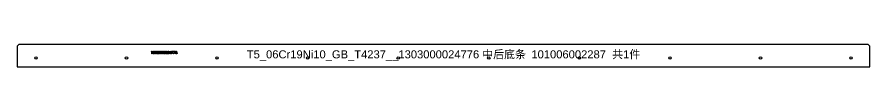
# Model space of a CAD drawing. Extents: x -16 to 22649, y -4599 to 814.
# Drawn here: x 12988 to 14118, y -751 to -720 of the extents above; entities that cross this region are included whole.
import ezdxf

# ---------------------------------------------------------------- set-up
doc = ezdxf.new("R2010")
doc.units = 0
doc.header["$MEASUREMENT"] = 0
doc.linetypes.add('CENTERX2', pattern=[20.32, 12.7, -2.54, 2.54, -2.54])
doc.layers.get('0').update_dxf_attribs({"linetype": 'CONTINUOUS'})
for name, color, linetype in [('1', 6, 'CENTERX2'), ('S1', 7, 'CONTINUOUS'), ('SLD-0', 7, 'CONTINUOUS')]:
    doc.layers.add(name, color=color, linetype=linetype)
doc.styles.get("Standard").update_dxf_attribs({"font": 'arial.ttf'})

# ---------------------------------------------------------------- blocks, each defined once
blk = doc.blocks.new('1303000024776_中后底条_1010060')
at = {"layer": '1', "color": 6, "linetype": 'CONTINUOUS', "flags": 128}
for points in [[(-386.8, 5.7), (-386.1, 5.7), (-386.1, 5.7), (-386.1, 2.2), (-386.1, 2.2), (-386.4, 2.2), (-386.4, 2.2), (-386.4, 5.3), (-386.4, 5.3), (-387, 5.3), (-387, 5.3), (-386.8, 5.7)], [(-384.4, 4.9), (-384.7, 4.9), (-384.7, 4.9), (-384.7, 5), (-384.6, 5.1), (-384.6, 5.2), (-384.5, 5.3), (-384.5, 5.3), (-384.4, 5.4), (-384.4, 5.5), (-384.3, 5.5), (-384.2, 5.6), (-384.2, 5.6), (-384.1, 5.7), (-384, 5.7), (-383.9, 5.7), (-383.8, 5.8), (-383.7, 5.8), (-383.6, 5.8), (-383.6, 5.8), (-383.5, 5.8), (-383.4, 5.7), (-383.3, 5.7), (-383.1, 5.6), (-383, 5.6), (-382.9, 5.5), (-382.8, 5.4), (-382.8, 5.3), (-382.7, 5.2), (-382.7, 5.1), (-382.6, 5), (-382.6, 4.9), (-382.6, 4.9), (-382.6, 4.7), (-382.7, 4.6), (-382.7, 4.5), (-382.7, 4.5), (-382.8, 4.4), (-382.9, 4.3), (-382.9, 4.2), (-383, 4.1), (-383, 4.1), (-382.9, 4.1), (-382.8, 4), (-382.7, 3.9), (-382.7, 3.8), (-382.7, 3.8), (-382.6, 3.8), (-382.6, 3.7), (-382.5, 3.6), (-382.5, 3.5), (-382.5, 3.5), (-382.5, 3.4), (-382.4, 3.3), (-382.4, 3.2), (-382.4, 3.2), (-382.5, 3.1), (-382.5, 2.9), (-382.5, 2.8), (-382.6, 2.7), (-382.7, 2.5), (-382.8, 2.4), (-382.9, 2.3), (-383, 2.2), (-383.2, 2.2), (-383.3, 2.1), (-383.5, 2.1), (-383.7, 2.1), (-383.7, 2.1), (-383.8, 2.1), (-383.9, 2.1), (-384, 2.1), (-384.1, 2.2), (-384.2, 2.2), (-384.3, 2.2), (-384.3, 2.3), (-384.4, 2.4), (-384.5, 2.4), (-384.6, 2.5), (-384.6, 2.6), (-384.7, 2.7), (-384.7, 2.8), (-384.8, 2.9), (-384.8, 3), (-384.8, 3.1), (-384.8, 3.1), (-384.5, 3.1), (-384.5, 3.1), (-384.5, 3), (-384.5, 3), (-384.4, 2.9), (-384.4, 2.8), (-384.4, 2.8), (-384.3, 2.7), (-384.3, 2.7), (-384.2, 2.6), (-384.2, 2.6), (-384.2, 2.6), (-384.1, 2.6), (-384, 2.5), (-384, 2.5), (-383.9, 2.5), (-383.8, 2.5), (-383.7, 2.5), (-383.7, 2.4), (-383.7, 2.4), (-383.6, 2.5), (-383.5, 2.5), (-383.4, 2.5), (-383.3, 2.5), (-383.2, 2.5), (-383.1, 2.6), (-383.1, 2.6), (-383, 2.7), (-382.9, 2.7), (-382.9, 2.8), (-382.9, 2.8), (-382.8, 2.9), (-382.8, 3), (-382.8, 3), (-382.8, 3.1), (-382.8, 3.2), (-382.8, 3.2), (-382.8, 3.3), (-382.8, 3.4), (-382.8, 3.5), (-382.9, 3.6), (-382.9, 3.6), (-383, 3.7), (-383.1, 3.8), (-383.2, 3.8), (-383.3, 3.8), (-383.3, 3.9), (-383.4, 3.9), (-383.5, 3.9), (-383.5, 3.9), (-383.6, 3.9), (-383.7, 3.9), (-383.8, 3.9), (-383.8, 3.9), (-383.8, 4.3), (-383.8, 4.3), (-383.7, 4.3), (-383.6, 4.3), (-383.5, 4.3), (-383.4, 4.4), (-383.3, 4.4), (-383.2, 4.5), (-383.1, 4.5), (-383, 4.6), (-383, 4.6), (-383, 4.7), (-382.9, 4.8), (-382.9, 4.9), (-382.9, 4.9), (-382.9, 4.9), (-383, 5), (-383, 5), (-383, 5.1), (-383, 5.1), (-383.1, 5.2), (-383.1, 5.2), (-383.1, 5.2), (-383.2, 5.3), (-383.2, 5.3), (-383.3, 5.3), (-383.4, 5.4), (-383.4, 5.4), (-383.5, 5.4), (-383.6, 5.4), (-383.6, 5.4), (-383.6, 5.4), (-383.8, 5.4), (-383.9, 5.4), (-384, 5.3), (-384.1, 5.3), (-384.1, 5.3), (-384.2, 5.2), (-384.2, 5.2), (-384.2, 5.1), (-384.3, 5.1), (-384.3, 5), (-384.3, 4.9), (-384.4, 4.9)], [(-382.1, 3.9), (-382.1, 4.1), (-382.1, 4.3), (-382.1, 4.4), (-382.1, 4.5), (-382.1, 4.7), (-382, 4.8), (-382, 4.9), (-382, 5), (-381.9, 5.1), (-381.9, 5.2), (-381.9, 5.3), (-381.8, 5.3), (-381.8, 5.4), (-381.7, 5.5), (-381.6, 5.5), (-381.6, 5.6), (-381.5, 5.6), (-381.4, 5.7), (-381.4, 5.7), (-381.3, 5.7), (-381.2, 5.7), (-381.1, 5.8), (-381, 5.8), (-381, 5.8), (-381, 5.8), (-380.9, 5.8), (-380.8, 5.8), (-380.7, 5.7), (-380.6, 5.7), (-380.6, 5.7), (-380.5, 5.7), (-380.4, 5.6), (-380.3, 5.6), (-380.3, 5.5), (-380.2, 5.5), (-380.2, 5.4), (-380.1, 5.3), (-380, 5.3), (-380, 5.2), (-380, 5.1), (-379.9, 5), (-379.9, 4.9), (-379.8, 4.8), (-379.8, 4.7), (-379.8, 4.5), (-379.8, 4.4), (-379.8, 4.2), (-379.8, 4.1), (-379.8, 3.9), (-379.8, 3.9), (-379.8, 3.8), (-379.8, 3.6), (-379.8, 3.5), (-379.8, 3.3), (-379.8, 3.2), (-379.8, 3.1), (-379.9, 3), (-379.9, 2.9), (-380, 2.8), (-380, 2.7), (-380, 2.6), (-380.1, 2.5), (-380.2, 2.5), (-380.2, 2.4), (-380.3, 2.3), (-380.3, 2.3), (-380.4, 2.2), (-380.5, 2.2), (-380.6, 2.2), (-380.6, 2.1), (-380.7, 2.1), (-380.8, 2.1), (-380.9, 2.1), (-381, 2.1), (-381, 2.1), (-381, 2.1), (-381.1, 2.1), (-381.2, 2.1), (-381.3, 2.1), (-381.4, 2.2), (-381.4, 2.2), (-381.5, 2.2), (-381.6, 2.3), (-381.6, 2.3), (-381.7, 2.4), (-381.7, 2.5), (-381.8, 2.5), (-381.9, 2.6), (-381.9, 2.7), (-381.9, 2.8), (-382, 2.9), (-382, 3), (-382, 3.1), (-382.1, 3.2), (-382.1, 3.3), (-382.1, 3.5), (-382.1, 3.6), (-382.1, 3.8), (-382.1, 3.9)], [(-381.8, 3.9), (-381.8, 3.8), (-381.8, 3.7), (-381.8, 3.5), (-381.8, 3.4), (-381.8, 3.3), (-381.8, 3.2), (-381.7, 3.1), (-381.7, 3.1), (-381.7, 3), (-381.7, 2.9), (-381.6, 2.9), (-381.6, 2.8), (-381.5, 2.7), (-381.5, 2.7), (-381.4, 2.6), (-381.4, 2.6), (-381.3, 2.5), (-381.2, 2.5), (-381.1, 2.5), (-381, 2.4), (-381, 2.4), (-380.8, 2.5), (-380.7, 2.5), (-380.6, 2.5), (-380.5, 2.6), (-380.5, 2.6), (-380.4, 2.7), (-380.4, 2.7), (-380.3, 2.8), (-380.3, 2.8), (-380.3, 2.9), (-380.2, 3), (-380.2, 3.1), (-380.2, 3.1), (-380.2, 3.1), (-380.1, 3.2), (-380.1, 3.3), (-380.1, 3.5), (-380.1, 3.6), (-380.1, 3.7), (-380.1, 3.8), (-380.1, 3.9), (-380.1, 3.9), (-380.1, 4.1), (-380.1, 4.2), (-380.1, 4.3), (-380.1, 4.4), (-380.1, 4.5), (-380.1, 4.6), (-380.2, 4.7), (-380.2, 4.8), (-380.2, 4.9), (-380.3, 4.9), (-380.3, 5), (-380.3, 5.1), (-380.4, 5.1), (-380.4, 5.2), (-380.5, 5.2), (-380.5, 5.3), (-380.6, 5.3), (-380.7, 5.4), (-380.8, 5.4), (-381, 5.4), (-381, 5.4), (-381.1, 5.4), (-381.2, 5.4), (-381.3, 5.3), (-381.4, 5.3), (-381.4, 5.2), (-381.5, 5.2), (-381.5, 5.1), (-381.6, 5.1), (-381.6, 5), (-381.7, 4.9), (-381.7, 4.9), (-381.7, 4.8), (-381.7, 4.7), (-381.8, 4.6), (-381.8, 4.5), (-381.8, 4.4), (-381.8, 4.3), (-381.8, 4.2), (-381.8, 4.1), (-381.8, 3.9)], [(-379, 4.9), (-379.3, 4.9), (-379.3, 4.9), (-379.3, 5), (-379.2, 5.1), (-379.2, 5.2), (-379.2, 5.3), (-379.1, 5.3), (-379.1, 5.4), (-379, 5.5), (-378.9, 5.5), (-378.9, 5.6), (-378.8, 5.6), (-378.7, 5.7), (-378.6, 5.7), (-378.5, 5.7), (-378.4, 5.8), (-378.4, 5.8), (-378.3, 5.8), (-378.3, 5.8), (-378.1, 5.8), (-378, 5.7), (-377.9, 5.7), (-377.7, 5.6), (-377.6, 5.6), (-377.5, 5.5), (-377.4, 5.4), (-377.4, 5.3), (-377.3, 5.2), (-377.3, 5.1), (-377.2, 5), (-377.2, 4.9), (-377.2, 4.9), (-377.2, 4.7), (-377.3, 4.6), (-377.3, 4.5), (-377.3, 4.5), (-377.4, 4.4), (-377.5, 4.3), (-377.6, 4.2), (-377.6, 4.1), (-377.6, 4.1), (-377.5, 4.1), (-377.4, 4), (-377.3, 3.9), (-377.3, 3.8), (-377.3, 3.8), (-377.2, 3.8), (-377.2, 3.7), (-377.1, 3.6), (-377.1, 3.5), (-377.1, 3.5), (-377.1, 3.4), (-377.1, 3.3), (-377.1, 3.2), (-377.1, 3.2), (-377.1, 3.1), (-377.1, 2.9), (-377.2, 2.8), (-377.2, 2.7), (-377.3, 2.5), (-377.4, 2.4), (-377.5, 2.3), (-377.7, 2.2), (-377.8, 2.2), (-377.9, 2.1), (-378.1, 2.1), (-378.3, 2.1), (-378.3, 2.1), (-378.4, 2.1), (-378.5, 2.1), (-378.6, 2.1), (-378.7, 2.2), (-378.8, 2.2), (-378.9, 2.2), (-379, 2.3), (-379, 2.4), (-379.1, 2.4), (-379.2, 2.5), (-379.2, 2.6), (-379.3, 2.7), (-379.3, 2.8), (-379.4, 2.9), (-379.4, 3), (-379.4, 3.1), (-379.4, 3.1), (-379.1, 3.1), (-379.1, 3.1), (-379.1, 3), (-379.1, 3), (-379, 2.9), (-379, 2.8), (-379, 2.8), (-378.9, 2.7), (-378.9, 2.7), (-378.9, 2.6), (-378.9, 2.6), (-378.8, 2.6), (-378.7, 2.6), (-378.7, 2.5), (-378.6, 2.5), (-378.5, 2.5), (-378.4, 2.5), (-378.4, 2.5), (-378.3, 2.4), (-378.3, 2.4), (-378.2, 2.5), (-378.1, 2.5), (-378, 2.5), (-377.9, 2.5), (-377.8, 2.5), (-377.8, 2.6), (-377.7, 2.6), (-377.6, 2.7), (-377.6, 2.7), (-377.5, 2.8), (-377.5, 2.8), (-377.4, 2.9), (-377.4, 3), (-377.4, 3), (-377.4, 3.1), (-377.4, 3.2), (-377.4, 3.2), (-377.4, 3.3), (-377.4, 3.4), (-377.4, 3.5), (-377.5, 3.6), (-377.6, 3.6), (-377.6, 3.7), (-377.7, 3.8), (-377.8, 3.8), (-377.9, 3.8), (-377.9, 3.9), (-378, 3.9), (-378.1, 3.9), (-378.2, 3.9), (-378.3, 3.9), (-378.3, 3.9), (-378.5, 3.9), (-378.5, 3.9), (-378.5, 4.3), (-378.5, 4.3), (-378.3, 4.3), (-378.2, 4.3), (-378.1, 4.3), (-378, 4.4), (-377.9, 4.4), (-377.8, 4.5), (-377.7, 4.5), (-377.7, 4.6), (-377.6, 4.6), (-377.6, 4.7), (-377.6, 4.8), (-377.6, 4.9), (-377.6, 4.9), (-377.6, 4.9), (-377.6, 5), (-377.6, 5), (-377.6, 5.1), (-377.6, 5.1), (-377.7, 5.2), (-377.7, 5.2), (-377.8, 5.2), (-377.8, 5.3), (-377.9, 5.3), (-377.9, 5.3), (-378, 5.4), (-378, 5.4), (-378.1, 5.4), (-378.2, 5.4), (-378.3, 5.4), (-378.3, 5.4), (-378.4, 5.4), (-378.5, 5.4), (-378.6, 5.3), (-378.7, 5.3), (-378.7, 5.3), (-378.8, 5.2), (-378.8, 5.2), (-378.9, 5.1), (-378.9, 5.1), (-378.9, 5), (-379, 4.9), (-379, 4.9)], [(-376.7, 3.9), (-376.7, 4.1), (-376.7, 4.3), (-376.7, 4.4), (-376.7, 4.5), (-376.7, 4.7), (-376.7, 4.8), (-376.6, 4.9), (-376.6, 5), (-376.6, 5.1), (-376.5, 5.2), (-376.5, 5.3), (-376.4, 5.3), (-376.4, 5.4), (-376.3, 5.5), (-376.2, 5.5), (-376.2, 5.6), (-376.1, 5.6), (-376, 5.7), (-376, 5.7), (-375.9, 5.7), (-375.8, 5.7), (-375.7, 5.8), (-375.7, 5.8), (-375.6, 5.8), (-375.6, 5.8), (-375.5, 5.8), (-375.4, 5.8), (-375.3, 5.7), (-375.3, 5.7), (-375.2, 5.7), (-375.1, 5.7), (-375, 5.6), (-375, 5.6), (-374.9, 5.5), (-374.8, 5.5), (-374.8, 5.4), (-374.7, 5.3), (-374.7, 5.3), (-374.6, 5.2), (-374.6, 5.1), (-374.5, 5), (-374.5, 4.9), (-374.5, 4.8), (-374.4, 4.7), (-374.4, 4.5), (-374.4, 4.4), (-374.4, 4.2), (-374.4, 4.1), (-374.4, 3.9), (-374.4, 3.9), (-374.4, 3.8), (-374.4, 3.6), (-374.4, 3.5), (-374.4, 3.3), (-374.4, 3.2), (-374.5, 3.1), (-374.5, 3), (-374.5, 2.9), (-374.6, 2.8), (-374.6, 2.7), (-374.7, 2.6), (-374.7, 2.5), (-374.8, 2.5), (-374.8, 2.4), (-374.9, 2.3), (-375, 2.3), (-375, 2.2), (-375.1, 2.2), (-375.2, 2.2), (-375.3, 2.1), (-375.3, 2.1), (-375.4, 2.1), (-375.5, 2.1), (-375.6, 2.1), (-375.6, 2.1), (-375.7, 2.1), (-375.7, 2.1), (-375.8, 2.1), (-375.9, 2.1), (-376, 2.2), (-376, 2.2), (-376.1, 2.2), (-376.2, 2.3), (-376.2, 2.3), (-376.3, 2.4), (-376.4, 2.5), (-376.4, 2.5), (-376.5, 2.6), (-376.5, 2.7), (-376.6, 2.8), (-376.6, 2.9), (-376.6, 3), (-376.7, 3.1), (-376.7, 3.2), (-376.7, 3.3), (-376.7, 3.5), (-376.7, 3.6), (-376.7, 3.8), (-376.7, 3.9)], [(-376.4, 3.9), (-376.4, 3.8), (-376.4, 3.7), (-376.4, 3.5), (-376.4, 3.4), (-376.4, 3.3), (-376.4, 3.2), (-376.4, 3.1), (-376.3, 3.1), (-376.3, 3), (-376.3, 2.9), (-376.2, 2.9), (-376.2, 2.8), (-376.2, 2.7), (-376.1, 2.7), (-376.1, 2.6), (-376, 2.6), (-375.9, 2.5), (-375.8, 2.5), (-375.7, 2.5), (-375.6, 2.4), (-375.6, 2.4), (-375.5, 2.5), (-375.3, 2.5), (-375.2, 2.5), (-375.1, 2.6), (-375.1, 2.6), (-375, 2.7), (-375, 2.7), (-374.9, 2.8), (-374.9, 2.8), (-374.9, 2.9), (-374.8, 3), (-374.8, 3.1), (-374.8, 3.1), (-374.8, 3.1), (-374.8, 3.2), (-374.7, 3.3), (-374.7, 3.5), (-374.7, 3.6), (-374.7, 3.7), (-374.7, 3.8), (-374.7, 3.9), (-374.7, 3.9), (-374.7, 4.1), (-374.7, 4.2), (-374.7, 4.3), (-374.7, 4.4), (-374.7, 4.5), (-374.7, 4.6), (-374.8, 4.7), (-374.8, 4.8), (-374.8, 4.9), (-374.9, 4.9), (-374.9, 5), (-374.9, 5.1), (-375, 5.1), (-375, 5.2), (-375.1, 5.2), (-375.1, 5.3), (-375.2, 5.3), (-375.3, 5.4), (-375.5, 5.4), (-375.6, 5.4), (-375.6, 5.4), (-375.7, 5.4), (-375.8, 5.4), (-375.9, 5.3), (-376, 5.3), (-376.1, 5.2), (-376.1, 5.2), (-376.2, 5.1), (-376.2, 5.1), (-376.2, 5), (-376.3, 4.9), (-376.3, 4.9), (-376.3, 4.8), (-376.4, 4.7), (-376.4, 4.6), (-376.4, 4.5), (-376.4, 4.4), (-376.4, 4.3), (-376.4, 4.2), (-376.4, 4.1), (-376.4, 3.9)], [(-374.1, 3.9), (-374.1, 4.1), (-374, 4.3), (-374, 4.4), (-374, 4.5), (-374, 4.7), (-374, 4.8), (-373.9, 4.9), (-373.9, 5), (-373.9, 5.1), (-373.8, 5.2), (-373.8, 5.3), (-373.7, 5.3), (-373.7, 5.4), (-373.6, 5.5), (-373.6, 5.5), (-373.5, 5.6), (-373.4, 5.6), (-373.3, 5.7), (-373.3, 5.7), (-373.2, 5.7), (-373.1, 5.7), (-373, 5.8), (-373, 5.8), (-372.9, 5.8), (-372.9, 5.8), (-372.8, 5.8), (-372.7, 5.8), (-372.6, 5.7), (-372.6, 5.7), (-372.5, 5.7), (-372.4, 5.7), (-372.3, 5.6), (-372.3, 5.6), (-372.2, 5.5), (-372.1, 5.5), (-372.1, 5.4), (-372, 5.3), (-372, 5.3), (-371.9, 5.2), (-371.9, 5.1), (-371.8, 5), (-371.8, 4.9), (-371.8, 4.8), (-371.7, 4.7), (-371.7, 4.5), (-371.7, 4.4), (-371.7, 4.2), (-371.7, 4.1), (-371.7, 3.9), (-371.7, 3.9), (-371.7, 3.8), (-371.7, 3.6), (-371.7, 3.5), (-371.7, 3.3), (-371.7, 3.2), (-371.8, 3.1), (-371.8, 3), (-371.8, 2.9), (-371.9, 2.8), (-371.9, 2.7), (-372, 2.6), (-372, 2.5), (-372.1, 2.5), (-372.1, 2.4), (-372.2, 2.3), (-372.3, 2.3), (-372.3, 2.2), (-372.4, 2.2), (-372.5, 2.2), (-372.6, 2.1), (-372.6, 2.1), (-372.7, 2.1), (-372.8, 2.1), (-372.9, 2.1), (-372.9, 2.1), (-373, 2.1), (-373, 2.1), (-373.1, 2.1), (-373.2, 2.1), (-373.3, 2.2), (-373.3, 2.2), (-373.4, 2.2), (-373.5, 2.3), (-373.6, 2.3), (-373.6, 2.4), (-373.7, 2.5), (-373.7, 2.5), (-373.8, 2.6), (-373.8, 2.7), (-373.9, 2.8), (-373.9, 2.9), (-373.9, 3), (-374, 3.1), (-374, 3.2), (-374, 3.3), (-374, 3.5), (-374, 3.6), (-374.1, 3.8), (-374.1, 3.9)], [(-373.7, 3.9), (-373.7, 3.8), (-373.7, 3.7), (-373.7, 3.5), (-373.7, 3.4), (-373.7, 3.3), (-373.7, 3.2), (-373.7, 3.1), (-373.6, 3.1), (-373.6, 3), (-373.6, 2.9), (-373.5, 2.9), (-373.5, 2.8), (-373.5, 2.7), (-373.4, 2.7), (-373.4, 2.6), (-373.3, 2.6), (-373.2, 2.5), (-373.1, 2.5), (-373, 2.5), (-372.9, 2.4), (-372.9, 2.4), (-372.8, 2.5), (-372.6, 2.5), (-372.5, 2.5), (-372.4, 2.6), (-372.4, 2.6), (-372.3, 2.7), (-372.3, 2.7), (-372.3, 2.8), (-372.2, 2.8), (-372.2, 2.9), (-372.2, 3), (-372.1, 3.1), (-372.1, 3.1), (-372.1, 3.1), (-372.1, 3.2), (-372, 3.3), (-372, 3.5), (-372, 3.6), (-372, 3.7), (-372, 3.8), (-372, 3.9), (-372, 3.9), (-372, 4.1), (-372, 4.2), (-372, 4.3), (-372, 4.4), (-372, 4.5), (-372.1, 4.6), (-372.1, 4.7), (-372.1, 4.8), (-372.1, 4.9), (-372.2, 4.9), (-372.2, 5), (-372.2, 5.1), (-372.3, 5.1), (-372.3, 5.2), (-372.4, 5.2), (-372.4, 5.3), (-372.5, 5.3), (-372.6, 5.4), (-372.8, 5.4), (-372.9, 5.4), (-372.9, 5.4), (-373, 5.4), (-373.1, 5.4), (-373.2, 5.3), (-373.3, 5.3), (-373.4, 5.2), (-373.4, 5.2), (-373.5, 5.1), (-373.5, 5.1), (-373.5, 5), (-373.6, 4.9), (-373.6, 4.9), (-373.6, 4.8), (-373.7, 4.7), (-373.7, 4.6), (-373.7, 4.5), (-373.7, 4.4), (-373.7, 4.3), (-373.7, 4.2), (-373.7, 4.1), (-373.7, 3.9)], [(-371.4, 3.9), (-371.4, 4.1), (-371.4, 4.3), (-371.3, 4.4), (-371.3, 4.5), (-371.3, 4.7), (-371.3, 4.8), (-371.2, 4.9), (-371.2, 5), (-371.2, 5.1), (-371.1, 5.2), (-371.1, 5.3), (-371, 5.3), (-371, 5.4), (-370.9, 5.5), (-370.9, 5.5), (-370.8, 5.6), (-370.7, 5.6), (-370.7, 5.7), (-370.6, 5.7), (-370.5, 5.7), (-370.4, 5.7), (-370.4, 5.8), (-370.3, 5.8), (-370.2, 5.8), (-370.2, 5.8), (-370.1, 5.8), (-370, 5.8), (-369.9, 5.7), (-369.9, 5.7), (-369.8, 5.7), (-369.7, 5.7), (-369.6, 5.6), (-369.6, 5.6), (-369.5, 5.5), (-369.4, 5.5), (-369.4, 5.4), (-369.3, 5.3), (-369.3, 5.3), (-369.2, 5.2), (-369.2, 5.1), (-369.1, 5), (-369.1, 4.9), (-369.1, 4.8), (-369, 4.7), (-369, 4.5), (-369, 4.4), (-369, 4.2), (-369, 4.1), (-369, 3.9), (-369, 3.9), (-369, 3.8), (-369, 3.6), (-369, 3.5), (-369, 3.3), (-369, 3.2), (-369.1, 3.1), (-369.1, 3), (-369.1, 2.9), (-369.2, 2.8), (-369.2, 2.7), (-369.3, 2.6), (-369.3, 2.5), (-369.4, 2.5), (-369.4, 2.4), (-369.5, 2.3), (-369.6, 2.3), (-369.6, 2.2), (-369.7, 2.2), (-369.8, 2.2), (-369.9, 2.1), (-369.9, 2.1), (-370, 2.1), (-370.1, 2.1), (-370.2, 2.1), (-370.2, 2.1), (-370.3, 2.1), (-370.4, 2.1), (-370.4, 2.1), (-370.5, 2.1), (-370.6, 2.2), (-370.7, 2.2), (-370.7, 2.2), (-370.8, 2.3), (-370.9, 2.3), (-370.9, 2.4), (-371, 2.5), (-371, 2.5), (-371.1, 2.6), (-371.1, 2.7), (-371.2, 2.8), (-371.2, 2.9), (-371.2, 3), (-371.3, 3.1), (-371.3, 3.2), (-371.3, 3.3), (-371.3, 3.5), (-371.4, 3.6), (-371.4, 3.8), (-371.4, 3.9)], [(-371, 3.9), (-371, 3.8), (-371, 3.7), (-371, 3.5), (-371, 3.4), (-371, 3.3), (-371, 3.2), (-371, 3.1), (-370.9, 3.1), (-370.9, 3), (-370.9, 2.9), (-370.8, 2.9), (-370.8, 2.8), (-370.8, 2.7), (-370.7, 2.7), (-370.7, 2.6), (-370.6, 2.6), (-370.5, 2.5), (-370.4, 2.5), (-370.3, 2.5), (-370.2, 2.4), (-370.2, 2.4), (-370.1, 2.5), (-370, 2.5), (-369.8, 2.5), (-369.7, 2.6), (-369.7, 2.6), (-369.6, 2.7), (-369.6, 2.7), (-369.6, 2.8), (-369.5, 2.8), (-369.5, 2.9), (-369.5, 3), (-369.4, 3.1), (-369.4, 3.1), (-369.4, 3.1), (-369.4, 3.2), (-369.4, 3.3), (-369.3, 3.5), (-369.3, 3.6), (-369.3, 3.7), (-369.3, 3.8), (-369.3, 3.9), (-369.3, 3.9), (-369.3, 4.1), (-369.3, 4.2), (-369.3, 4.3), (-369.3, 4.4), (-369.3, 4.5), (-369.4, 4.6), (-369.4, 4.7), (-369.4, 4.8), (-369.4, 4.9), (-369.5, 4.9), (-369.5, 5), (-369.6, 5.1), (-369.6, 5.1), (-369.6, 5.2), (-369.7, 5.2), (-369.7, 5.3), (-369.8, 5.3), (-370, 5.4), (-370.1, 5.4), (-370.2, 5.4), (-370.2, 5.4), (-370.3, 5.4), (-370.4, 5.4), (-370.5, 5.3), (-370.6, 5.3), (-370.7, 5.2), (-370.7, 5.2), (-370.8, 5.1), (-370.8, 5.1), (-370.8, 5), (-370.9, 4.9), (-370.9, 4.9), (-370.9, 4.8), (-371, 4.7), (-371, 4.6), (-371, 4.5), (-371, 4.4), (-371, 4.3), (-371, 4.2), (-371, 4.1), (-371, 3.9)], [(-368.7, 3.9), (-368.7, 4.1), (-368.7, 4.3), (-368.6, 4.4), (-368.6, 4.5), (-368.6, 4.7), (-368.6, 4.8), (-368.6, 4.9), (-368.5, 5), (-368.5, 5.1), (-368.4, 5.2), (-368.4, 5.3), (-368.3, 5.3), (-368.3, 5.4), (-368.2, 5.5), (-368.2, 5.5), (-368.1, 5.6), (-368, 5.6), (-368, 5.7), (-367.9, 5.7), (-367.8, 5.7), (-367.7, 5.7), (-367.7, 5.8), (-367.6, 5.8), (-367.5, 5.8), (-367.5, 5.8), (-367.4, 5.8), (-367.3, 5.8), (-367.3, 5.7), (-367.2, 5.7), (-367.1, 5.7), (-367, 5.7), (-367, 5.6), (-366.9, 5.6), (-366.8, 5.5), (-366.8, 5.5), (-366.7, 5.4), (-366.6, 5.3), (-366.6, 5.3), (-366.5, 5.2), (-366.5, 5.1), (-366.5, 5), (-366.4, 4.9), (-366.4, 4.8), (-366.4, 4.7), (-366.3, 4.5), (-366.3, 4.4), (-366.3, 4.2), (-366.3, 4.1), (-366.3, 3.9), (-366.3, 3.9), (-366.3, 3.8), (-366.3, 3.6), (-366.3, 3.5), (-366.3, 3.3), (-366.4, 3.2), (-366.4, 3.1), (-366.4, 3), (-366.4, 2.9), (-366.5, 2.8), (-366.5, 2.7), (-366.6, 2.6), (-366.6, 2.5), (-366.7, 2.5), (-366.8, 2.4), (-366.8, 2.3), (-366.9, 2.3), (-367, 2.2), (-367, 2.2), (-367.1, 2.2), (-367.2, 2.1), (-367.3, 2.1), (-367.3, 2.1), (-367.4, 2.1), (-367.5, 2.1), (-367.5, 2.1), (-367.6, 2.1), (-367.7, 2.1), (-367.7, 2.1), (-367.8, 2.1), (-367.9, 2.2), (-368, 2.2), (-368, 2.2), (-368.1, 2.3), (-368.2, 2.3), (-368.2, 2.4), (-368.3, 2.5), (-368.3, 2.5), (-368.4, 2.6), (-368.4, 2.7), (-368.5, 2.8), (-368.5, 2.9), (-368.6, 3), (-368.6, 3.1), (-368.6, 3.2), (-368.6, 3.3), (-368.6, 3.5), (-368.7, 3.6), (-368.7, 3.8), (-368.7, 3.9)], [(-368.4, 3.9), (-368.4, 3.8), (-368.3, 3.7), (-368.3, 3.5), (-368.3, 3.4), (-368.3, 3.3), (-368.3, 3.2), (-368.3, 3.1), (-368.2, 3.1), (-368.2, 3), (-368.2, 2.9), (-368.2, 2.9), (-368.1, 2.8), (-368.1, 2.7), (-368, 2.7), (-368, 2.6), (-367.9, 2.6), (-367.8, 2.5), (-367.7, 2.5), (-367.6, 2.5), (-367.5, 2.4), (-367.5, 2.4), (-367.4, 2.5), (-367.3, 2.5), (-367.2, 2.5), (-367.1, 2.6), (-367, 2.6), (-367, 2.7), (-366.9, 2.7), (-366.9, 2.8), (-366.8, 2.8), (-366.8, 2.9), (-366.8, 3), (-366.7, 3.1), (-366.7, 3.1), (-366.7, 3.1), (-366.7, 3.2), (-366.7, 3.3), (-366.6, 3.5), (-366.6, 3.6), (-366.6, 3.7), (-366.6, 3.8), (-366.6, 3.9), (-366.6, 3.9), (-366.6, 4.1), (-366.6, 4.2), (-366.6, 4.3), (-366.6, 4.4), (-366.7, 4.5), (-366.7, 4.6), (-366.7, 4.7), (-366.7, 4.8), (-366.8, 4.9), (-366.8, 4.9), (-366.8, 5), (-366.9, 5.1), (-366.9, 5.1), (-367, 5.2), (-367, 5.2), (-367.1, 5.3), (-367.2, 5.3), (-367.3, 5.4), (-367.4, 5.4), (-367.5, 5.4), (-367.5, 5.4), (-367.6, 5.4), (-367.7, 5.4), (-367.8, 5.3), (-367.9, 5.3), (-368, 5.2), (-368, 5.2), (-368.1, 5.1), (-368.1, 5.1), (-368.2, 5), (-368.2, 4.9), (-368.2, 4.9), (-368.2, 4.8), (-368.3, 4.7), (-368.3, 4.6), (-368.3, 4.5), (-368.3, 4.4), (-368.3, 4.3), (-368.3, 4.2), (-368.4, 4.1), (-368.4, 3.9)], [(-365.5, 4.6), (-365.8, 4.6), (-365.8, 4.6), (-365.8, 4.7), (-365.8, 4.8), (-365.8, 5), (-365.8, 5.1), (-365.7, 5.2), (-365.6, 5.3), (-365.6, 5.4), (-365.5, 5.4), (-365.4, 5.5), (-365.3, 5.6), (-365.2, 5.6), (-365.1, 5.7), (-365, 5.7), (-364.9, 5.7), (-364.8, 5.8), (-364.7, 5.8), (-364.7, 5.8), (-364.6, 5.8), (-364.5, 5.7), (-364.4, 5.7), (-364.3, 5.7), (-364.2, 5.6), (-364.1, 5.6), (-364, 5.5), (-363.9, 5.5), (-363.9, 5.4), (-363.8, 5.3), (-363.8, 5.2), (-363.7, 5.1), (-363.7, 5), (-363.7, 4.9), (-363.6, 4.8), (-363.6, 4.7), (-363.6, 4.7), (-363.7, 4.6), (-363.7, 4.4), (-363.7, 4.3), (-363.8, 4.2), (-363.8, 4.1), (-363.9, 4), (-363.9, 4), (-364, 3.9), (-364.1, 3.8), (-364.2, 3.7), (-364.3, 3.6), (-364.4, 3.5), (-364.4, 3.5), (-365.2, 2.5), (-365.2, 2.5), (-363.6, 2.5), (-363.6, 2.5), (-363.6, 2.2), (-363.6, 2.2), (-366, 2.2), (-366, 2.2), (-364.6, 3.6), (-364.6, 3.6), (-364.5, 3.7), (-364.4, 3.8), (-364.4, 3.9), (-364.3, 4), (-364.2, 4.1), (-364.2, 4.1), (-364.1, 4.2), (-364.1, 4.3), (-364, 4.4), (-364, 4.5), (-364, 4.6), (-364, 4.7), (-364, 4.7), (-364, 4.8), (-364, 4.8), (-364, 4.9), (-364, 5), (-364, 5), (-364.1, 5.1), (-364.1, 5.1), (-364.2, 5.2), (-364.2, 5.3), (-364.3, 5.3), (-364.4, 5.3), (-364.4, 5.4), (-364.5, 5.4), (-364.6, 5.4), (-364.6, 5.4), (-364.7, 5.4), (-364.7, 5.4), (-364.8, 5.4), (-364.9, 5.4), (-365, 5.4), (-365, 5.4), (-365.1, 5.3), (-365.2, 5.3), (-365.2, 5.2), (-365.3, 5.2), (-365.3, 5.1), (-365.4, 5.1), (-365.4, 5), (-365.5, 4.9), (-365.5, 4.9), (-365.5, 4.8), (-365.5, 4.7), (-365.5, 4.6)], [(-361.4, 5.8), (-361.3, 5.8), (-361.3, 5.8), (-361.3, 3.3), (-361.3, 3.3), (-360.9, 3.3), (-360.9, 3.3), (-360.9, 3), (-360.9, 3), (-361.3, 3), (-361.3, 3), (-361.3, 2.2), (-361.3, 2.2), (-361.6, 2.2), (-361.6, 2.2), (-361.6, 3), (-361.6, 3), (-363.3, 3), (-363.3, 3), (-361.4, 5.8)], [(-361.6, 3.3), (-361.6, 4.9), (-361.6, 4.9), (-362.7, 3.3), (-362.7, 3.3), (-361.6, 3.3)], [(-360.4, 5.7), (-358.2, 5.7), (-358.2, 5.7), (-360.1, 2.1), (-360.1, 2.1), (-360.3, 2.2), (-360.3, 2.2), (-358.7, 5.3), (-358.7, 5.3), (-360.4, 5.3), (-360.4, 5.3), (-360.4, 5.7)], [(-357.7, 5.7), (-355.5, 5.7), (-355.5, 5.7), (-357.4, 2.1), (-357.4, 2.1), (-357.6, 2.2), (-357.6, 2.2), (-356.1, 5.3), (-356.1, 5.3), (-357.7, 5.3), (-357.7, 5.3), (-357.7, 5.7)], [(-353.6, 5.8), (-353.4, 5.6), (-353.4, 5.6), (-354.3, 4.2), (-354.3, 4.2), (-354.1, 4.2), (-353.9, 4.2), (-353.9, 4.2), (-353.8, 4.2), (-353.7, 4.2), (-353.6, 4.2), (-353.5, 4.1), (-353.4, 4.1), (-353.3, 4), (-353.3, 4), (-353.2, 3.9), (-353.1, 3.8), (-353, 3.7), (-353, 3.7), (-353, 3.6), (-352.9, 3.5), (-352.9, 3.4), (-352.9, 3.3), (-352.9, 3.2), (-352.9, 3.2), (-352.9, 3), (-352.9, 2.9), (-353, 2.7), (-353, 2.6), (-353.1, 2.5), (-353.2, 2.4), (-353.3, 2.3), (-353.4, 2.2), (-353.5, 2.2), (-353.7, 2.1), (-353.8, 2.1), (-354, 2.1), (-354, 2.1), (-354.1, 2.1), (-354.2, 2.1), (-354.4, 2.2), (-354.5, 2.2), (-354.6, 2.3), (-354.7, 2.4), (-354.8, 2.5), (-354.9, 2.6), (-355, 2.7), (-355, 2.9), (-355, 3), (-355, 3.2), (-355, 3.2), (-355, 3.3), (-355, 3.4), (-355, 3.5), (-354.9, 3.6), (-354.9, 3.7), (-354.9, 3.7), (-354.9, 3.8), (-354.8, 3.9), (-354.8, 3.9), (-354.7, 4), (-354.7, 4.1), (-354.6, 4.2), (-354.6, 4.2), (-353.6, 5.8)], [(-354, 3.8), (-354.1, 3.8), (-354.1, 3.8), (-354.2, 3.8), (-354.3, 3.8), (-354.3, 3.8), (-354.4, 3.7), (-354.5, 3.7), (-354.5, 3.6), (-354.6, 3.6), (-354.6, 3.5), (-354.6, 3.5), (-354.7, 3.4), (-354.7, 3.3), (-354.7, 3.3), (-354.7, 3.2), (-354.7, 3.1), (-354.7, 3.1), (-354.7, 3.1), (-354.7, 3), (-354.7, 2.9), (-354.7, 2.9), (-354.6, 2.8), (-354.6, 2.8), (-354.5, 2.7), (-354.5, 2.7), (-354.4, 2.6), (-354.4, 2.6), (-354.3, 2.5), (-354.2, 2.5), (-354.2, 2.5), (-354.1, 2.5), (-354, 2.5), (-354, 2.4), (-354, 2.4), (-353.9, 2.5), (-353.8, 2.5), (-353.7, 2.5), (-353.7, 2.5), (-353.6, 2.5), (-353.5, 2.6), (-353.5, 2.6), (-353.4, 2.7), (-353.4, 2.7), (-353.3, 2.8), (-353.3, 2.8), (-353.2, 2.9), (-353.2, 2.9), (-353.2, 3), (-353.2, 3.1), (-353.2, 3.1), (-353.2, 3.1), (-353.2, 3.2), (-353.2, 3.3), (-353.2, 3.3), (-353.2, 3.4), (-353.3, 3.5), (-353.3, 3.5), (-353.4, 3.6), (-353.4, 3.6), (-353.5, 3.7), (-353.5, 3.7), (-353.6, 3.8), (-353.7, 3.8), (-353.7, 3.8), (-353.8, 3.8), (-353.9, 3.8), (-354, 3.8)]]:
    blk.add_lwpolyline(points, dxfattribs=at)
at = {"layer": 'SLD-0', "linetype": 'CONTINUOUS'}
for p, q in [((-565, 12.2), (-562, 15.2)), ((-565, 12.2), (-565, -15.2)), ((-562, 15.2), (562, 15.2)), ((562, 15.2), (565, 12.2)), ((565, -15.2), (565, 12.2)), ((-565, -15.2), (565, -15.2))]:
    blk.add_line(p, q, dxfattribs=at)
for centre in [(-540, -3.2), (-420, -3.2), (-300, -3.2), (-180, -3.2), (-60, -3.2), (60, -3.2), (180, -3.2), (300, -3.2), (420, -3.2), (540, -3.2)]:
    blk.add_circle(centre, 1.65, dxfattribs=at)
at = {"layer": 'S1', "color": 3, "insert": (0, 0), "char_height": 10.6, "attachment_point": 5}
blk.add_mtext('T5_06Cr19Ni10_GB_T4237__1303000024776 {\\fSimSun|b0|i0|c134|p2;中后底条 }101006002287  {\\fSimSun|b0|i0|c134|p2;共}1{\\fSimSun|b0|i0|c134|p2;件}', dxfattribs=at)

msp = doc.modelspace()

# ---------------------------------------------------------------- block references
msp.add_blockref('1303000024776_中后底条_1010060', (13552.83385, -735.3375))

doc.saveas('drawing.dxf')
